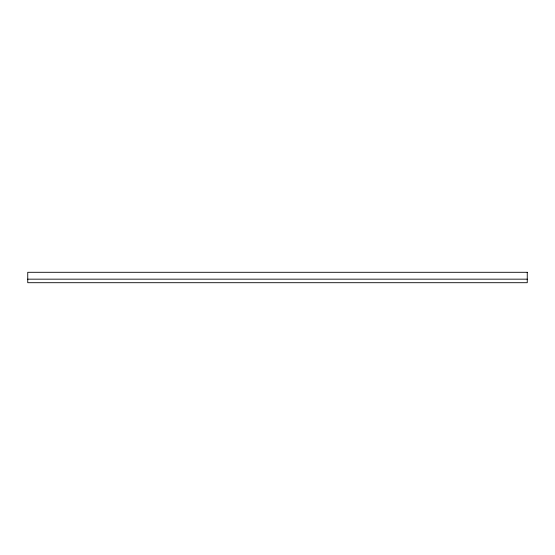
<?xml version="1.0" encoding="UTF-8"?>
<svg xmlns="http://www.w3.org/2000/svg" width="555" height="555" viewBox="0 0 555 555"><rect width="100%" height="100%" fill="white"/><g stroke="black" fill="none" stroke-linecap="round" stroke-linejoin="round"><path stroke-width="0.83" d="M27.75 279.165L527.25 279.165M527.25 272.297L27.75 272.297L27.75 282.703L527.25 282.703L527.25 272.297"/></g></svg>
